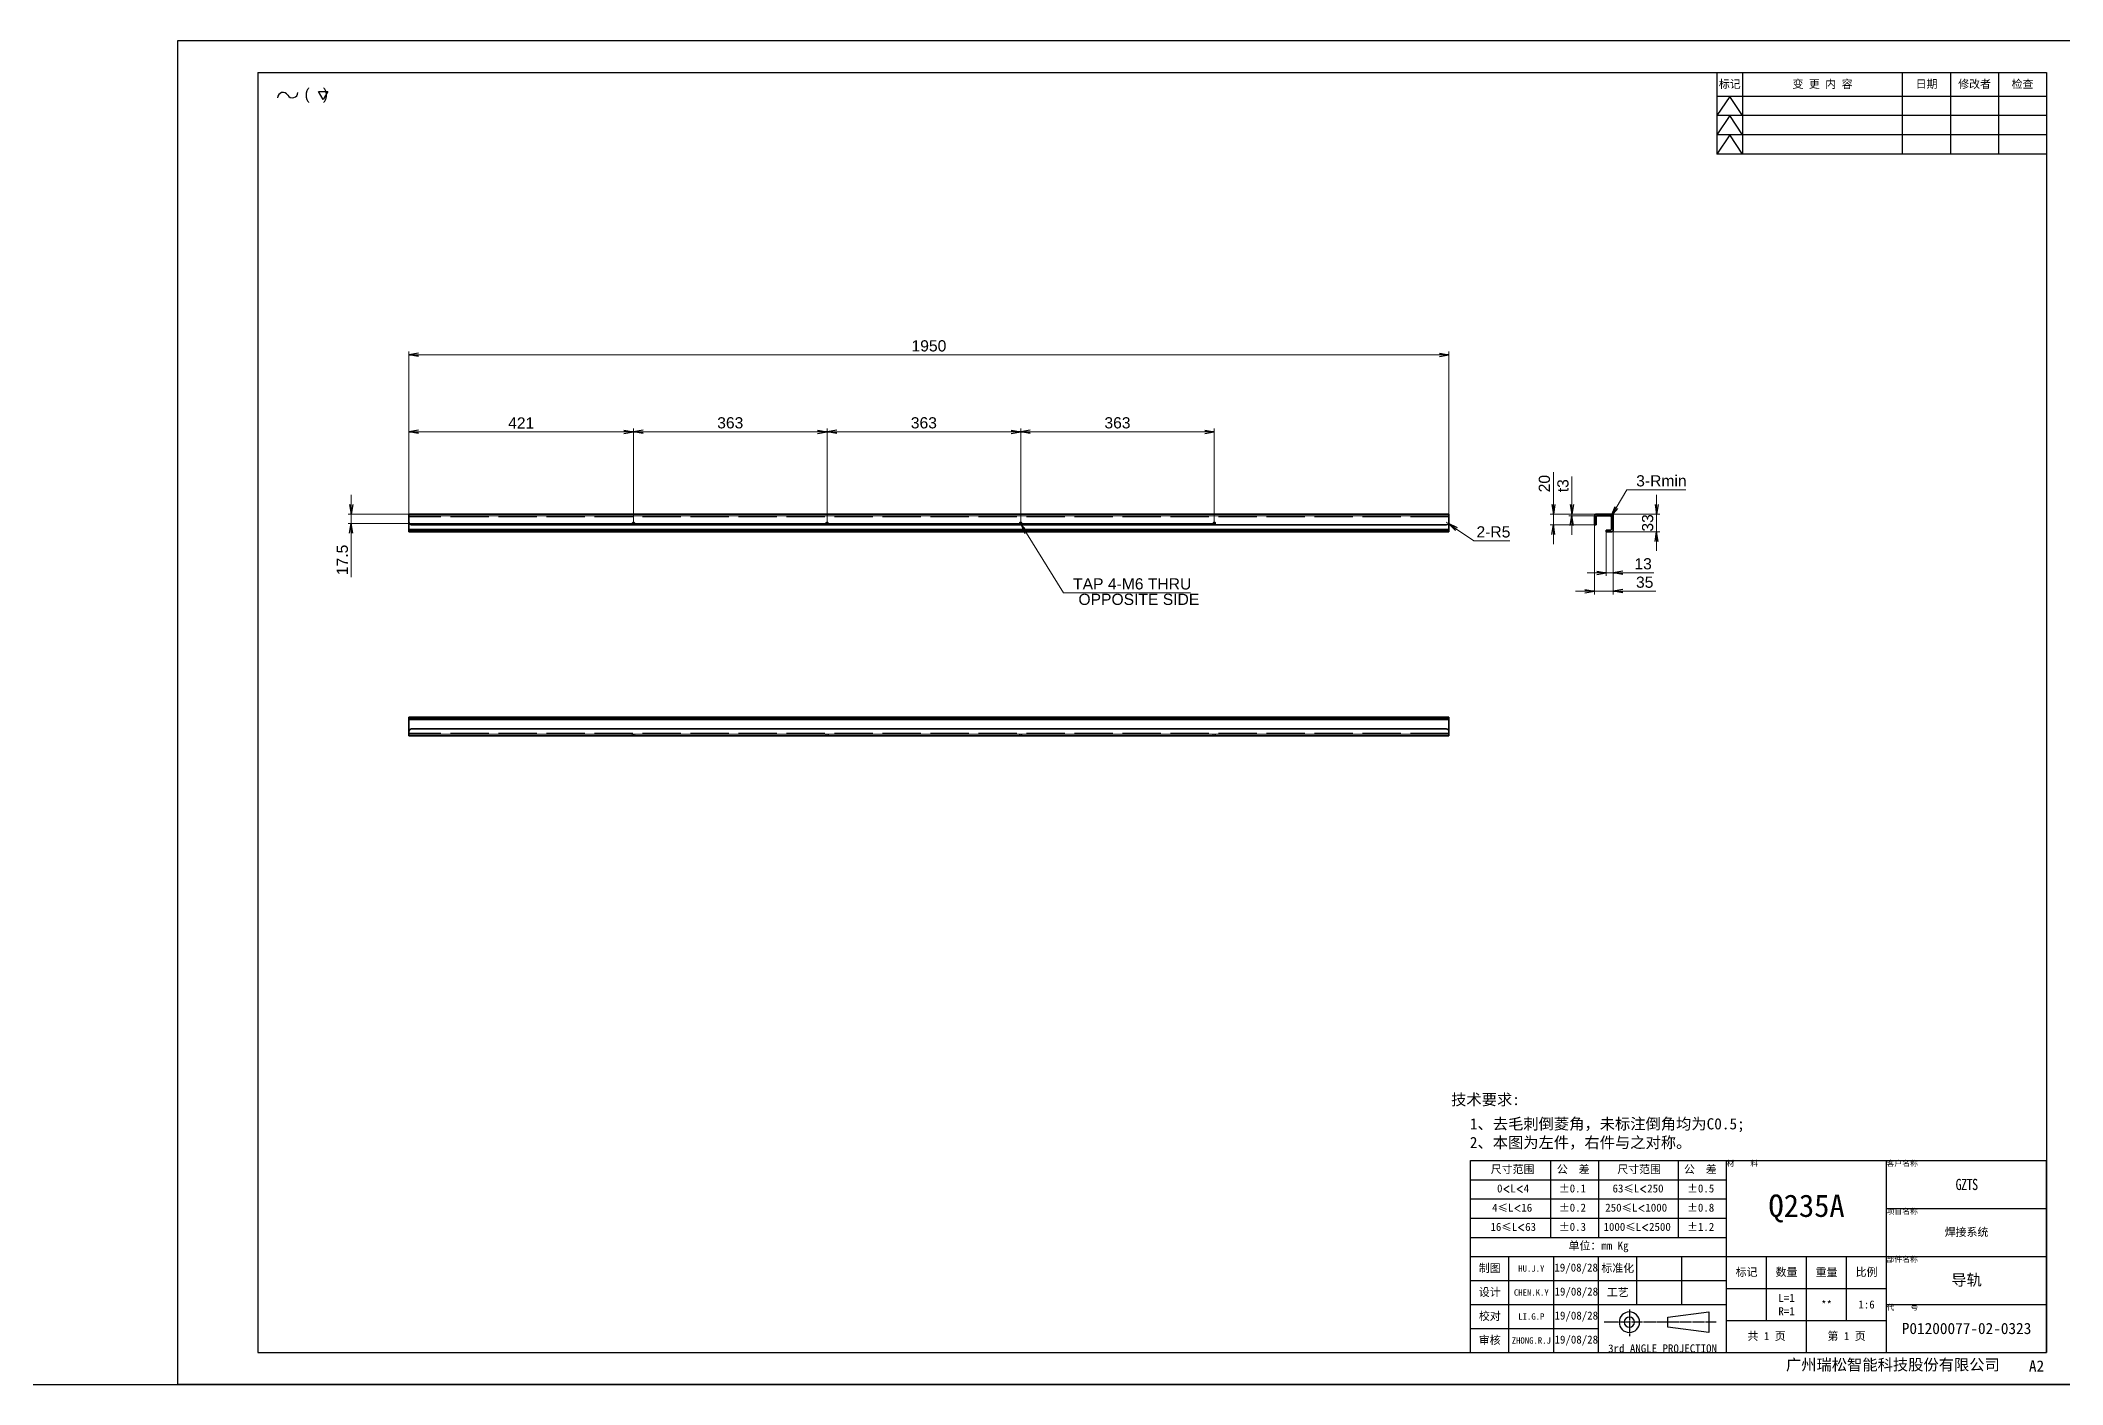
# Model space of a CAD drawing. Header units: millimetres. Extents: x -1727 to 307751, y -105919 to 6637.
# Drawn here: x 27008 to 30799, y 2062 to 4582 of the extents above; entities that cross this region are included whole.
import ezdxf

# ---------------------------------------------------------------- set-up
doc = ezdxf.new("R2010")
doc.units = ezdxf.units.MM
for name, pattern in [('CENTER-HOKUTO', [23, 20, -1, 1, -1]), ('DASHDOT', [18.5, 12, -3, 0.5, -3]), ('DASHED', [15, 12, -3]), ('HIDDEN-HOKUTO', [3.8, 2.5, -1.3])]:
    doc.linetypes.add(name, pattern=pattern)
doc.layers.add('A3', color=7, linetype='Continuous', plot=False)
for name, color, linetype in [('AM_7', 2, 'CENTER-HOKUTO'), ('AM_HID', 1, 'HIDDEN-HOKUTO'), ('AM_VIS', 7, 'Continuous'), ('TITLE_FRAME', 7, 'Continuous'), ('WORD_DIM', 253, 'Continuous')]:
    doc.layers.add(name, color=color, linetype=linetype)
doc.layers.add('SOLID LINE', color=7, linetype='Continuous', lineweight=30)
doc.styles.get("Standard").update_dxf_attribs({"font": 'arial.ttf'})
doc.dimstyles.new('STANDARD1-6', dxfattribs={"dimscale": 6, "dimtxt": 3.5, "dimasz": 3, "dimexe": 1, "dimexo": 0, "dimgap": 1, "dimtad": 3, "dimdsep": 46, "dimtxsty": 'Standard', "dimblk1": 'OPEN', "dimblk2": 'OPEN', "dimsah": 1, "dimcen": 0, "dimclrd": 256, "dimclre": 256, "dimclrt": 3, "dimazin": 2, "dimtfac": 1, "dimtmove": 0, "dimatfit": 3, "dimldrblk": 'OPEN', "dimfxl": 0, "dimtolj": 1, "dimlwd": 13, "dimlwe": 13, "dimarcsym": 0})
doc.dimstyles.new('STANDARD1-6$3', dxfattribs={"dimscale": 6, "dimtxt": 3.5, "dimasz": 3, "dimexe": 1, "dimexo": 0, "dimgap": 1, "dimtad": 3, "dimtih": 1, "dimtoh": 1, "dimdsep": 46, "dimtxsty": 'Standard', "dimblk1": 'OPEN', "dimblk2": 'OPEN', "dimsah": 1, "dimcen": 0, "dimclrd": 256, "dimclre": 256, "dimclrt": 3, "dimazin": 2, "dimtfac": 1, "dimtmove": 0, "dimatfit": 3, "dimldrblk": 'OPEN', "dimfxl": 0, "dimtolj": 1, "dimlwd": 13, "dimlwe": 13, "dimarcsym": 0})
doc.dimstyles.new('STANDARD1-6$4', dxfattribs={"dimscale": 6, "dimtxt": 3.5, "dimasz": 3, "dimexe": 1, "dimexo": 0, "dimgap": 1, "dimtad": 3, "dimtoh": 1, "dimdsep": 46, "dimtxsty": 'Standard', "dimblk1": 'OPEN', "dimblk2": 'OPEN', "dimsah": 1, "dimcen": 0, "dimclrd": 256, "dimclre": 256, "dimclrt": 3, "dimazin": 2, "dimtfac": 1, "dimtmove": 0, "dimatfit": 3, "dimldrblk": 'OPEN', "dimfxl": 0, "dimtolj": 1, "dimlwd": 13, "dimlwe": 13, "dimarcsym": 0})

# ---------------------------------------------------------------- blocks, each defined once
blk = doc.blocks.new('shiage0')
at = {"layer": 'WORD_DIM', "color": 3, "linetype": 'Continuous'}
for centre, start, end in [((1.69, 0), 30, 180), ((4.61, 1.69), 210, 0)]:
    blk.add_arc(centre, 1.69, start, end, dxfattribs=at)
blk = doc.blocks.new('12')
at = {"layer": 'TITLE_FRAME', "color": 3, "linetype": 'Continuous'}
blk.add_lwpolyline([(20.46, 3.03), (19.01, 5.53), (21.9, 5.53)], close=True, dxfattribs=at)
blk.add_blockref('shiage0', (6.23, 3.56), dxfattribs=at)
blk.add_text('(   )', height=3.5, dxfattribs=at).set_placement((14.64, 3.08))
blk = doc.blocks.new('_OPEN')
at = {"color": 0}
for p, q in [((-1, 0.17), (0, 0)), ((-1, -0.17), (0, 0)), ((0, 0), (-1, 0))]:
    blk.add_line(p, q, dxfattribs=at)
blk = doc.blocks.new('*D196')
at = {"layer": 'DEFPOINTS', "color": 0, "linetype": 'Continuous', "ltscale": 5, "transparency": 16777216}
for p in [(29648.4, 3992.3), (27698.4, 3693.6), (29648.4, 3693.6)]:
    blk.add_point(p, dxfattribs=at)
at = {"layer": 'WORD_DIM', "linetype": 'ByBlock', "lineweight": 13, "ltscale": 5, "transparency": 16777216}
for p, q in [((27698.4, 3693.6), (27698.4, 3998.3)), ((27716.4, 3992.3), (29630.4, 3992.3)), ((29648.4, 3693.6), (29648.4, 3998.3))]:
    blk.add_line(p, q, dxfattribs=at)
at = {"layer": 'WORD_DIM', "linetype": 'Continuous', "lineweight": 13, "ltscale": 5, "transparency": 16777216, "xscale": 18, "yscale": 18, "zscale": 18, "rotation": 180}
blk.add_blockref('_OPEN', (27698.4, 3992.3), dxfattribs=at)
at = {"layer": 'WORD_DIM', "linetype": 'Continuous', "lineweight": 13, "ltscale": 5, "transparency": 16777216, "xscale": 18, "yscale": 18, "zscale": 18}
blk.add_blockref('_OPEN', (29648.4, 3992.3), dxfattribs=at)
at = {"layer": 'WORD_DIM', "color": 3, "linetype": 'Continuous', "ltscale": 5, "transparency": 16777216, "insert": (28673.4, 4009), "char_height": 21, "attachment_point": 5}
blk.add_mtext('\\A1;1950', dxfattribs=at)
blk = doc.blocks.new('*D197')
at = {"layer": 'DEFPOINTS', "color": 0, "linetype": 'Continuous', "ltscale": 5, "transparency": 16777216}
for p in [(28119.4, 3848), (27698.4, 3693.6), (28119.4, 3679.3)]:
    blk.add_point(p, dxfattribs=at)
at = {"layer": 'WORD_DIM', "linetype": 'ByBlock', "lineweight": 13, "ltscale": 5, "transparency": 16777216}
for p, q in [((27698.4, 3693.6), (27698.4, 3854)), ((27716.4, 3848), (28101.4, 3848)), ((28119.4, 3679.3), (28119.4, 3854))]:
    blk.add_line(p, q, dxfattribs=at)
at = {"layer": 'WORD_DIM', "linetype": 'Continuous', "lineweight": 13, "ltscale": 5, "transparency": 16777216, "xscale": 18, "yscale": 18, "zscale": 18, "rotation": 180}
blk.add_blockref('_OPEN', (27698.4, 3848), dxfattribs=at)
at = {"layer": 'WORD_DIM', "linetype": 'Continuous', "lineweight": 13, "ltscale": 5, "transparency": 16777216, "xscale": 18, "yscale": 18, "zscale": 18}
blk.add_blockref('_OPEN', (28119.4, 3848), dxfattribs=at)
at = {"layer": 'WORD_DIM', "color": 3, "linetype": 'Continuous', "ltscale": 5, "transparency": 16777216, "insert": (27908.9, 3864.5), "char_height": 21, "attachment_point": 5}
blk.add_mtext('\\A1;421', dxfattribs=at)
blk = doc.blocks.new('*D198')
at = {"layer": 'DEFPOINTS', "color": 0, "linetype": 'Continuous', "ltscale": 5, "transparency": 16777216}
for p in [(28482.4, 3848), (28119.4, 3679.3), (28482.4, 3679.3)]:
    blk.add_point(p, dxfattribs=at)
at = {"layer": 'WORD_DIM', "linetype": 'ByBlock', "lineweight": 13, "ltscale": 5, "transparency": 16777216}
for p, q in [((28119.4, 3679.3), (28119.4, 3854)), ((28137.4, 3848), (28464.4, 3848)), ((28482.4, 3679.3), (28482.4, 3854))]:
    blk.add_line(p, q, dxfattribs=at)
at = {"layer": 'WORD_DIM', "linetype": 'Continuous', "lineweight": 13, "ltscale": 5, "transparency": 16777216, "xscale": 18, "yscale": 18, "zscale": 18, "rotation": 180}
blk.add_blockref('_OPEN', (28119.4, 3848), dxfattribs=at)
at = {"layer": 'WORD_DIM', "linetype": 'Continuous', "lineweight": 13, "ltscale": 5, "transparency": 16777216, "xscale": 18, "yscale": 18, "zscale": 18}
blk.add_blockref('_OPEN', (28482.4, 3848), dxfattribs=at)
at = {"layer": 'WORD_DIM', "color": 3, "linetype": 'Continuous', "ltscale": 5, "transparency": 16777216, "insert": (28300.9, 3864.7), "char_height": 21, "attachment_point": 5}
blk.add_mtext('\\A1;363', dxfattribs=at)
blk = doc.blocks.new('*D199')
at = {"layer": 'DEFPOINTS', "color": 0, "linetype": 'Continuous', "ltscale": 5, "transparency": 16777216}
for p in [(28845.4, 3848), (28482.4, 3679.3), (28845.4, 3679.3)]:
    blk.add_point(p, dxfattribs=at)
at = {"layer": 'WORD_DIM', "linetype": 'ByBlock', "lineweight": 13, "ltscale": 5, "transparency": 16777216}
for p, q in [((28482.4, 3679.3), (28482.4, 3854)), ((28500.4, 3848), (28827.4, 3848)), ((28845.4, 3679.3), (28845.4, 3854))]:
    blk.add_line(p, q, dxfattribs=at)
at = {"layer": 'WORD_DIM', "linetype": 'Continuous', "lineweight": 13, "ltscale": 5, "transparency": 16777216, "xscale": 18, "yscale": 18, "zscale": 18, "rotation": 180}
blk.add_blockref('_OPEN', (28482.4, 3848), dxfattribs=at)
at = {"layer": 'WORD_DIM', "linetype": 'Continuous', "lineweight": 13, "ltscale": 5, "transparency": 16777216, "xscale": 18, "yscale": 18, "zscale": 18}
blk.add_blockref('_OPEN', (28845.4, 3848), dxfattribs=at)
at = {"layer": 'WORD_DIM', "color": 3, "linetype": 'Continuous', "ltscale": 5, "transparency": 16777216, "insert": (28663.9, 3864.7), "char_height": 21, "attachment_point": 5}
blk.add_mtext('\\A1;363', dxfattribs=at)
blk = doc.blocks.new('*D200')
at = {"layer": 'DEFPOINTS', "color": 0, "linetype": 'Continuous', "ltscale": 5, "transparency": 16777216}
for p in [(29208.4, 3848), (28845.4, 3679.3), (29208.4, 3679.3)]:
    blk.add_point(p, dxfattribs=at)
at = {"layer": 'WORD_DIM', "linetype": 'ByBlock', "lineweight": 13, "ltscale": 5, "transparency": 16777216}
for p, q in [((28845.4, 3679.3), (28845.4, 3854)), ((28863.4, 3848), (29190.4, 3848)), ((29208.4, 3679.3), (29208.4, 3854))]:
    blk.add_line(p, q, dxfattribs=at)
at = {"layer": 'WORD_DIM', "linetype": 'Continuous', "lineweight": 13, "ltscale": 5, "transparency": 16777216, "xscale": 18, "yscale": 18, "zscale": 18, "rotation": 180}
blk.add_blockref('_OPEN', (28845.4, 3848), dxfattribs=at)
at = {"layer": 'WORD_DIM', "linetype": 'Continuous', "lineweight": 13, "ltscale": 5, "transparency": 16777216, "xscale": 18, "yscale": 18, "zscale": 18}
blk.add_blockref('_OPEN', (29208.4, 3848), dxfattribs=at)
at = {"layer": 'WORD_DIM', "color": 3, "linetype": 'Continuous', "ltscale": 5, "transparency": 16777216, "insert": (29026.9, 3864.7), "char_height": 21, "attachment_point": 5}
blk.add_mtext('\\A1;363', dxfattribs=at)
blk = doc.blocks.new('*D201')
at = {"layer": 'DEFPOINTS', "color": 0, "linetype": 'Continuous', "ltscale": 5, "transparency": 16777216}
for p in [(27698.4, 3693.6), (27590.3, 3676.1), (29205.2, 3676.1)]:
    blk.add_point(p, dxfattribs=at)
at = {"layer": 'WORD_DIM', "linetype": 'ByBlock', "lineweight": 13, "ltscale": 5, "transparency": 16777216}
for p, q in [((27590.3, 3711.6), (27590.3, 3729.6)), ((27698.4, 3693.6), (27584.3, 3693.6)), ((27590.3, 3693.6), (27590.3, 3676.1)), ((29205.2, 3676.1), (27584.3, 3676.1)), ((27590.3, 3658.1), (27590.3, 3575.4))]:
    blk.add_line(p, q, dxfattribs=at)
at = {"layer": 'WORD_DIM', "linetype": 'Continuous', "lineweight": 13, "ltscale": 5, "transparency": 16777216, "xscale": 18, "yscale": 18, "zscale": 18}
for p, rotation in [((27590.3, 3693.6), 270), ((27590.3, 3676.1), 90)]:
    blk.add_blockref('_OPEN', p, dxfattribs=dict(at, rotation=rotation))
at = {"layer": 'WORD_DIM', "color": 3, "linetype": 'Continuous', "ltscale": 5, "transparency": 16777216, "insert": (27573.6, 3607.8), "char_height": 21, "attachment_point": 5, "rotation": 90}
blk.add_mtext('\\A1;17.5', dxfattribs=at)
blk = doc.blocks.new('*D202')
at = {"layer": 'DEFPOINTS', "color": 0, "linetype": 'Continuous', "ltscale": 5, "transparency": 16777216}
for p in [(29643.4, 3678.6), (29647.5, 3675.8)]:
    blk.add_point(p, dxfattribs=at)
at = {"layer": 'WORD_DIM', "linetype": 'ByBlock', "lineweight": 13, "ltscale": 5, "transparency": 16777216}
for p, q in [((29643.4, 3678.6), (29647.5, 3675.8)), ((29695, 3643.5), (29662.4, 3665.7)), ((29762.6, 3643.5), (29695, 3643.5))]:
    blk.add_line(p, q, dxfattribs=at)
at = {"layer": 'WORD_DIM', "linetype": 'Continuous', "lineweight": 13, "ltscale": 5, "transparency": 16777216, "xscale": 18, "yscale": 18, "zscale": 18, "rotation": 145.7462627412137}
blk.add_blockref('_OPEN', (29647.5, 3675.8), dxfattribs=at)
at = {"layer": 'WORD_DIM', "color": 3, "linetype": 'Continuous', "ltscale": 5, "transparency": 16777216, "insert": (29731.8, 3660.2), "char_height": 21, "attachment_point": 5}
blk.add_mtext('\\A1;2-R5', dxfattribs=at)
blk = doc.blocks.new('*D203')
at = {"layer": 'DEFPOINTS', "color": 0, "linetype": 'Continuous', "ltscale": 5, "transparency": 16777216}
for p in [(29844.1, 3693.6), (29926.2, 3693.6), (29922.9, 3673.6)]:
    blk.add_point(p, dxfattribs=at)
at = {"layer": 'WORD_DIM', "linetype": 'ByBlock', "lineweight": 13, "ltscale": 5, "transparency": 16777216}
for p, q in [((29844.1, 3711.6), (29844.1, 3772)), ((29926.2, 3693.6), (29838.1, 3693.6)), ((29844.1, 3673.6), (29844.1, 3693.6)), ((29922.9, 3673.6), (29838.1, 3673.6)), ((29844.1, 3655.6), (29844.1, 3637.6))]:
    blk.add_line(p, q, dxfattribs=at)
at = {"layer": 'WORD_DIM', "linetype": 'Continuous', "lineweight": 13, "ltscale": 5, "transparency": 16777216, "xscale": 18, "yscale": 18, "zscale": 18}
for p, rotation in [((29844.1, 3693.6), 270), ((29844.1, 3673.6), 90)]:
    blk.add_blockref('_OPEN', p, dxfattribs=dict(at, rotation=rotation))
at = {"layer": 'WORD_DIM', "color": 3, "linetype": 'Continuous', "ltscale": 5, "transparency": 16777216, "insert": (29827.4, 3750.8), "char_height": 21, "attachment_point": 5, "rotation": 90}
blk.add_mtext('\\A1;20', dxfattribs=at)
blk = doc.blocks.new('*D204')
at = {"layer": 'DEFPOINTS', "color": 0, "linetype": 'Continuous', "ltscale": 5, "transparency": 16777216}
for p in [(29947.6, 3693.6), (30037.8, 3693.6), (29950.9, 3660.6)]:
    blk.add_point(p, dxfattribs=at)
at = {"layer": 'WORD_DIM', "linetype": 'ByBlock', "lineweight": 13, "ltscale": 5, "transparency": 16777216}
for p, q in [((30037.8, 3711.6), (30037.8, 3729.6)), ((29947.6, 3693.6), (30043.8, 3693.6)), ((30037.8, 3660.6), (30037.8, 3693.6)), ((29950.9, 3660.6), (30043.8, 3660.6)), ((30037.8, 3642.6), (30037.8, 3624.6))]:
    blk.add_line(p, q, dxfattribs=at)
at = {"layer": 'WORD_DIM', "linetype": 'Continuous', "lineweight": 13, "ltscale": 5, "transparency": 16777216, "xscale": 18, "yscale": 18, "zscale": 18}
for p, rotation in [((30037.8, 3693.6), 270), ((30037.8, 3660.6), 90)]:
    blk.add_blockref('_OPEN', p, dxfattribs=dict(at, rotation=rotation))
at = {"layer": 'WORD_DIM', "color": 3, "linetype": 'Continuous', "ltscale": 5, "transparency": 16777216, "insert": (30021, 3677.1), "char_height": 21, "attachment_point": 5, "rotation": 90}
blk.add_mtext('\\A1;33', dxfattribs=at)
blk = doc.blocks.new('*D205')
at = {"layer": 'DEFPOINTS', "color": 0, "linetype": 'Continuous', "ltscale": 5, "transparency": 16777216}
for p in [(29921.4, 3677), (29956.4, 3672.6), (29921.4, 3549.2)]:
    blk.add_point(p, dxfattribs=at)
at = {"layer": 'WORD_DIM', "linetype": 'ByBlock', "lineweight": 13, "ltscale": 5, "transparency": 16777216}
for p, q in [((29921.4, 3677), (29921.4, 3543.2)), ((29956.4, 3672.6), (29956.4, 3543.2)), ((29903.4, 3549.2), (29885.4, 3549.2)), ((29921.4, 3549.2), (29956.4, 3549.2)), ((29974.4, 3549.2), (30036.5, 3549.2))]:
    blk.add_line(p, q, dxfattribs=at)
at = {"layer": 'WORD_DIM', "linetype": 'Continuous', "lineweight": 13, "ltscale": 5, "transparency": 16777216, "xscale": 18, "yscale": 18, "zscale": 18}
blk.add_blockref('_OPEN', (29921.4, 3549.2), dxfattribs=at)
at = {"layer": 'WORD_DIM', "linetype": 'Continuous', "lineweight": 13, "ltscale": 5, "transparency": 16777216, "xscale": 18, "yscale": 18, "zscale": 18, "rotation": 180}
blk.add_blockref('_OPEN', (29956.4, 3549.2), dxfattribs=at)
at = {"layer": 'WORD_DIM', "color": 3, "linetype": 'Continuous', "ltscale": 5, "transparency": 16777216, "insert": (30015.4, 3565.9), "char_height": 21, "attachment_point": 5}
blk.add_mtext('\\A1;35', dxfattribs=at)
blk = doc.blocks.new('*D206')
at = {"layer": 'DEFPOINTS', "color": 0, "linetype": 'Continuous', "ltscale": 5, "transparency": 16777216}
for p in [(29943.4, 3661.4), (29956.4, 3668), (29956.4, 3583.7)]:
    blk.add_point(p, dxfattribs=at)
at = {"layer": 'WORD_DIM', "linetype": 'ByBlock', "lineweight": 13, "ltscale": 5, "transparency": 16777216}
for p, q in [((29943.4, 3661.4), (29943.4, 3577.7)), ((29956.4, 3668), (29956.4, 3577.7)), ((29925.4, 3583.7), (29907.4, 3583.7)), ((29943.4, 3583.7), (29956.4, 3583.7)), ((29974.4, 3583.7), (30032.5, 3583.7))]:
    blk.add_line(p, q, dxfattribs=at)
at = {"layer": 'WORD_DIM', "linetype": 'Continuous', "lineweight": 13, "ltscale": 5, "transparency": 16777216, "xscale": 18, "yscale": 18, "zscale": 18}
blk.add_blockref('_OPEN', (29943.4, 3583.7), dxfattribs=at)
at = {"layer": 'WORD_DIM', "linetype": 'Continuous', "lineweight": 13, "ltscale": 5, "transparency": 16777216, "xscale": 18, "yscale": 18, "zscale": 18, "rotation": 180}
blk.add_blockref('_OPEN', (29956.4, 3583.7), dxfattribs=at)
at = {"layer": 'WORD_DIM', "color": 3, "linetype": 'Continuous', "ltscale": 5, "transparency": 16777216, "insert": (30012.5, 3600.4), "char_height": 21, "attachment_point": 5}
blk.add_mtext('\\A1;13', dxfattribs=at)
blk = doc.blocks.new('*D207')
at = {"layer": 'DEFPOINTS', "color": 0, "linetype": 'Continuous', "ltscale": 5, "transparency": 16777216}
for p in [(29951.4, 3688.6), (29952.4, 3690.3)]:
    blk.add_point(p, dxfattribs=at)
at = {"layer": 'WORD_DIM', "linetype": 'ByBlock', "lineweight": 13, "ltscale": 5, "transparency": 16777216}
for p, q in [((29982.2, 3739.1), (29961.8, 3705.7)), ((30092.3, 3739.1), (29982.2, 3739.1)), ((29951.4, 3688.6), (29952.4, 3690.3))]:
    blk.add_line(p, q, dxfattribs=at)
at = {"layer": 'WORD_DIM', "linetype": 'Continuous', "lineweight": 13, "ltscale": 5, "transparency": 16777216, "xscale": 18, "yscale": 18, "zscale": 18, "rotation": 238.6363842230711}
blk.add_blockref('_OPEN', (29952.4, 3690.3), dxfattribs=at)
at = {"layer": 'WORD_DIM', "color": 3, "linetype": 'Continuous', "ltscale": 5, "transparency": 16777216, "insert": (30046.7, 3755.9), "char_height": 21, "attachment_point": 5}
blk.add_mtext('\\A1;3-Rmin', dxfattribs=at)
blk = doc.blocks.new('*D208')
at = {"layer": 'DEFPOINTS', "color": 0, "linetype": 'Continuous', "ltscale": 5, "transparency": 16777216}
for p in [(29879, 3693.6), (29932.9, 3693.6), (29932.9, 3690.6)]:
    blk.add_point(p, dxfattribs=at)
at = {"layer": 'WORD_DIM', "linetype": 'ByBlock', "lineweight": 13, "ltscale": 5, "transparency": 16777216}
for p, q in [((29879, 3711.6), (29879, 3764.2)), ((29932.9, 3693.6), (29873, 3693.6)), ((29932.9, 3690.6), (29873, 3690.6)), ((29879, 3690.6), (29879, 3693.6)), ((29879, 3672.6), (29879, 3654.6))]:
    blk.add_line(p, q, dxfattribs=at)
at = {"layer": 'WORD_DIM', "linetype": 'Continuous', "lineweight": 13, "ltscale": 5, "transparency": 16777216, "xscale": 18, "yscale": 18, "zscale": 18}
for p, rotation in [((29879, 3693.6), 270), ((29879, 3690.6), 90)]:
    blk.add_blockref('_OPEN', p, dxfattribs=dict(at, rotation=rotation))
at = {"layer": 'WORD_DIM', "color": 3, "linetype": 'Continuous', "ltscale": 5, "transparency": 16777216, "insert": (29862.2, 3746.9), "char_height": 21, "attachment_point": 5, "rotation": 90}
blk.add_mtext('\\A1;t3', dxfattribs=at)
blk = doc.blocks.new('*D221')
at = {"layer": 'DEFPOINTS', "color": 0, "linetype": 'Continuous', "ltscale": 5, "transparency": 16777216}
for p in [(28843.8, 3678.7), (28847, 3673.6)]:
    blk.add_point(p, dxfattribs=at)
at = {"layer": 'WORD_DIM', "lineweight": 13, "ltscale": 5, "transparency": 16777216}
for p, q in [((28925.4, 3546), (28856.4, 3658.2)), ((29163.8, 3546), (28925.4, 3546))]:
    blk.add_line(p, q, dxfattribs=at)
at = {"layer": 'WORD_DIM', "linetype": 'Continuous', "lineweight": 13, "ltscale": 5, "transparency": 16777216, "xscale": 18, "yscale": 18, "zscale": 18, "rotation": 121.5730656321996}
blk.add_blockref('_OPEN', (28847, 3673.6), dxfattribs=at)
at = {"layer": 'WORD_DIM', "color": 3, "linetype": 'Continuous', "ltscale": 5, "transparency": 16777216, "insert": (29054.5, 3562.7), "char_height": 21, "attachment_point": 5}
blk.add_mtext('\\A1;TAP 4-M6 THRU', dxfattribs=at)

msp = doc.modelspace()

# ---------------------------------------------------------------- linework, layer by layer
msp.add_line((948.78877, 2061.71112), (37575.47155, 2061.71112))
at = {"layer": 'A3', "linetype": 'Continuous'}
msp.add_lwpolyline([(27264.85193, 4581.71089), (30828.85193, 4581.71089), (30828.85193, 2061.71089), (27264.85193, 2061.71089)], close=True, dxfattribs=at)
at = {"layer": 'AM_7', "linetype": 'DASHDOT', "lineweight": 13, "ltscale": 6}
for p, q in [((28119.41457, 3679.31785), (28119.41457, 3672.92576)), ((28482.41457, 3679.31785), (28482.41457, 3672.92576)), ((28845.41457, 3679.31785), (28845.41457, 3672.92576)), ((29208.41457, 3679.31785), (29208.41457, 3672.92576)), ((29921.10304, 3678.6218), (29924.70314, 3678.6218)), ((27703.41457, 3663.92185), (27703.41457, 3660.32127)), ((28122.61062, 3676.1218), (28116.21853, 3676.1218)), ((28485.61062, 3676.1218), (28479.21853, 3676.1218)), ((28848.61062, 3676.1218), (28842.21853, 3676.1218)), ((29211.61062, 3676.1218), (29205.21853, 3676.1218)), ((29643.41457, 3663.92185), (29643.41457, 3660.32127)), ((29948.40309, 3663.92185), (29948.40309, 3660.32127)), ((29956.70314, 3676.1218), (29953.10255, 3676.1218)), ((27703.41457, 3313.33527), (27703.41457, 3309.73468)), ((29643.41457, 3313.33527), (29643.41457, 3309.73468)), ((28119.41457, 3277.73523), (28119.41457, 3281.33521)), ((28482.41457, 3277.73523), (28482.41457, 3281.33521)), ((28845.41457, 3277.73523), (28845.41457, 3281.33521)), ((29208.41457, 3277.73523), (29208.41457, 3281.33521))]:
    msp.add_line(p, q, dxfattribs=at)
at = {"layer": 'AM_7', "color": 2, "linetype": 'CENTER-HOKUTO'}
for p, q in [((29986.65884, 2202.2214), (29986.65884, 2152.6086)), ((30149.29244, 2178.6054), (29939.24444, 2178.6054))]:
    msp.add_line(p, q, dxfattribs=at)
at = {"layer": 'AM_HID', "linetype": 'DASHED', "lineweight": 13, "ltscale": 6}
for p, q in [((29648.41457, 3690.6218), (27698.41457, 3690.6218)), ((29648.41457, 3690.6218), (27698.41457, 3690.6218)), ((29648.41457, 3688.6218), (27698.41457, 3688.6218)), ((29648.41457, 3688.6218), (27698.41457, 3688.6218)), ((29648.41457, 3678.62177), (29648.41457, 3678.60667)), ((29921.40309, 3678.6218), (29924.40309, 3678.6218)), ((29956.40309, 3678.5803), (29953.40309, 3678.5803)), ((29956.40309, 3678.5803), (29953.40309, 3678.5803)), ((29956.40309, 3678.5803), (29953.40309, 3678.5803)), ((29956.40309, 3678.5803), (29953.40309, 3678.5803)), ((29648.41457, 3663.6218), (27698.41457, 3663.6218)), ((29948.40309, 3663.6218), (29948.40309, 3660.6218)), ((29956.40309, 3673.66331), (29953.40309, 3673.66331)), ((29956.40309, 3673.66331), (29953.40309, 3673.66331)), ((29956.40309, 3673.66331), (29953.40309, 3673.66331)), ((29956.40309, 3673.66331), (29953.40309, 3673.66331)), ((29648.41457, 3310.03522), (27698.41457, 3310.03522)), ((29648.41457, 3283.03522), (27698.41457, 3283.03522)), ((29648.41457, 3283.03522), (27698.41457, 3283.03522)), ((29648.41457, 3281.03522), (27698.41457, 3281.03522)), ((29648.41457, 3281.03522), (27698.41457, 3281.03522)), ((28116.95608, 3278.03522), (28116.95608, 3281.03522)), ((28121.87307, 3278.03522), (28121.87307, 3281.03522)), ((28479.95608, 3278.03522), (28479.95608, 3281.03522)), ((28484.87307, 3278.03522), (28484.87307, 3281.03522)), ((28842.95608, 3278.03522), (28842.95608, 3281.03522)), ((28847.87307, 3278.03522), (28847.87307, 3281.03522)), ((29205.95608, 3278.03522), (29205.95608, 3281.03522)), ((29210.87307, 3278.03522), (29210.87307, 3281.03522)), ((29648.41457, 3286.04956), (29648.41457, 3286.03519))]:
    msp.add_line(p, q, dxfattribs=at)
for centre in [(28119.41457, 3676.1218), (28482.41457, 3676.1218), (28845.41457, 3676.1218), (29208.41457, 3676.1218)]:
    msp.add_circle(centre, 2.4585, dxfattribs=at)
at = {"layer": 'AM_VIS', "linetype": 'Continuous'}
for p, q in [((27414.85193, 4521.71089), (27414.85193, 2121.71089)), ((27414.85193, 4521.71089), (30768.85193, 4521.71089)), ((30768.85193, 4521.71089), (30768.85193, 2121.71089)), ((27414.85193, 2121.71089), (30768.85193, 2121.71089))]:
    msp.add_line(p, q, dxfattribs=at)
at = {"layer": 'AM_VIS', "color": 7, "lineweight": 35, "ltscale": 6}
for p, q in [((27698.41457, 3693.6218), (27698.41457, 3690.6218)), ((29648.41457, 3693.6218), (27698.41457, 3693.6218)), ((27698.41457, 3678.6218), (27698.41457, 3690.6218)), ((27698.41457, 3665.6218), (27698.41457, 3678.62177)), ((29648.41457, 3693.6218), (29648.41457, 3690.6218)), ((29648.41457, 3690.6218), (29648.41457, 3678.6218)), ((29648.41457, 3678.60667), (29648.41457, 3665.6218)), ((29921.40309, 3690.6218), (29921.40309, 3678.6218)), ((29921.40309, 3673.6218), (29921.40309, 3678.6218)), ((29924.40309, 3693.6218), (29953.40309, 3693.6218)), ((29924.40309, 3678.6218), (29924.40309, 3688.6218)), ((29924.40309, 3678.6218), (29924.40309, 3673.6218)), ((29926.40309, 3690.6218), (29951.40309, 3690.6218)), ((29953.40309, 3688.6218), (29953.40309, 3665.6218)), ((29956.40309, 3663.6218), (29956.40309, 3690.6218)), ((27698.41457, 3665.6218), (27698.41457, 3663.6218)), ((27698.41457, 3663.6218), (27698.41457, 3660.6218)), ((27698.41457, 3663.6218), (27703.41457, 3663.6218)), ((27698.41457, 3660.6218), (27703.41457, 3660.6218)), ((29643.41457, 3673.6218), (27703.41457, 3673.6218)), ((29643.41457, 3663.6218), (27703.41457, 3663.6218)), ((29643.41457, 3660.6218), (27703.41457, 3660.6218)), ((29643.41457, 3663.6218), (29648.41457, 3663.6218)), ((29648.41457, 3660.6218), (29643.41457, 3660.6218)), ((29648.41457, 3665.6218), (29648.41457, 3663.6218)), ((29648.41457, 3663.6218), (29648.41457, 3660.6218)), ((29921.40309, 3673.6218), (29924.40309, 3673.6218)), ((29943.40309, 3663.6218), (29948.40309, 3663.6218)), ((29943.40309, 3663.6218), (29943.40309, 3660.6218)), ((29948.40309, 3660.6218), (29943.40309, 3660.6218)), ((29951.40309, 3663.6218), (29948.40309, 3663.6218)), ((29948.40309, 3660.6218), (29953.40309, 3660.6218)), ((27698.41457, 3313.03522), (27698.41457, 3310.03522)), ((27698.41457, 3313.03522), (27703.41457, 3313.03522)), ((27698.41457, 3310.03522), (27698.41457, 3308.03522)), ((27698.41457, 3310.03522), (27703.41457, 3310.03522)), ((27698.41457, 3308.03522), (27698.41457, 3286.03519)), ((29643.41457, 3313.03522), (27703.41457, 3313.03522)), ((29643.41457, 3310.03522), (27703.41457, 3310.03522)), ((29643.41457, 3313.03522), (29648.41457, 3313.03522)), ((29648.41457, 3310.03522), (29643.41457, 3310.03522)), ((29648.41457, 3313.03522), (29648.41457, 3310.03522)), ((29648.41457, 3310.03522), (29648.41457, 3308.03522)), ((29648.41457, 3308.03522), (29648.41457, 3286.04956)), ((27698.41457, 3286.03522), (27698.41457, 3281.03522)), ((27698.41457, 3281.03522), (27698.41457, 3278.03522)), ((29648.41457, 3278.03522), (27698.41457, 3278.03522)), ((29643.41457, 3291.03522), (27703.41457, 3291.03522)), ((29648.41457, 3286.03522), (29648.41457, 3281.03522)), ((29648.41457, 3281.03522), (29648.41457, 3278.03522))]:
    msp.add_line(p, q, dxfattribs=at)
at = {"layer": 'AM_VIS', "color": 7, "lineweight": 13, "ltscale": 6}
for p, q in [((29648.41457, 3690.6218), (27698.41457, 3690.6218)), ((29921.40309, 3678.6218), (29924.40309, 3678.6218)), ((29648.41457, 3665.6218), (27698.41457, 3665.6218)), ((27703.41457, 3663.6218), (27703.41457, 3660.6218)), ((29643.41457, 3663.6218), (29643.41457, 3660.6218)), ((29948.40309, 3663.6218), (29948.40309, 3660.6218)), ((29648.41457, 3308.03522), (27698.41457, 3308.03522)), ((27703.41457, 3313.03522), (27703.41457, 3310.03522)), ((29643.41457, 3313.03522), (29643.41457, 3310.03522)), ((29648.41457, 3281.03522), (27698.41457, 3281.03522))]:
    msp.add_line(p, q, dxfattribs=at)
at = {"layer": 'AM_VIS', "color": 7, "lineweight": 35, "ltscale": 6}
for centre, radius, start, end in [((27703.41457, 3678.6218), 5, 179.99999499, 269.9999975), ((29643.41457, 3678.6218), 5, 269.9999975, 359.99999996), ((29924.40309, 3690.6218), 3, 90.0000025, 180.00000501), ((29926.40309, 3688.6218), 2, 90.0000025, 180.00000501), ((29951.40309, 3688.6218), 2, 0, 90.0000025), ((29953.40309, 3690.6218), 3, 0, 90.0000025), ((29951.40309, 3665.6218), 2, 269.9999975, 0), ((29953.40309, 3663.6218), 3, 269.9999975, 0), ((27703.41457, 3286.03522), 5, 90.0000025, 180.00000501), ((29643.41457, 3286.03522), 5, 360, 90.0000025)]:
    msp.add_arc(centre, radius, start, end, dxfattribs=at)
at = {"layer": 'TITLE_FRAME', "linetype": 'Continuous'}
for p, q in [((30150.85193, 4521.71089), (30150.85193, 4368.71089)), ((30198.85193, 4521.71089), (30198.85193, 4368.71089)), ((30498.85193, 4368.71089), (30498.85193, 4521.71089)), ((30588.85193, 4521.71089), (30588.85193, 4368.71089)), ((30678.85193, 4521.71089), (30678.85193, 4368.71089)), ((30768.85193, 4476.71089), (30150.85193, 4476.71089)), ((30174.85193, 4476.71089), (30150.85193, 4440.71089)), ((30198.85193, 4440.71089), (30174.85193, 4476.71089)), ((30768.85193, 4440.71089), (30150.85193, 4440.71089)), ((30174.85193, 4440.71089), (30150.85193, 4404.71089)), ((30198.85193, 4404.71089), (30174.85193, 4440.71089)), ((30768.85193, 4404.71089), (30150.85193, 4404.71089)), ((30174.85193, 4404.71089), (30150.85193, 4368.71089)), ((30198.85193, 4368.71089), (30174.85193, 4404.71089)), ((30768.85193, 4368.71089), (30150.85193, 4368.71089)), ((29688.85193, 2481.71089), (30768.85193, 2481.71089)), ((29688.85193, 2121.71089), (29688.85193, 2481.71089)), ((29838.85193, 2481.71089), (29838.85193, 2337.71089)), ((29928.85193, 2481.71089), (29928.85193, 2337.71089)), ((30078.85193, 2337.71089), (30078.85193, 2481.71089)), ((30168.85193, 2121.71089), (30168.85193, 2481.71089)), ((30468.85193, 2121.71089), (30468.85193, 2481.71089)), ((30768.85193, 2121.71089), (30768.85193, 2481.71089)), ((29688.85193, 2445.71089), (30168.85193, 2445.71089)), ((29688.85193, 2409.71089), (30168.85193, 2409.71089)), ((30468.85193, 2391.71089), (30768.85193, 2391.71089)), ((29688.85193, 2373.71089), (30168.85193, 2373.71089)), ((29688.85193, 2337.71089), (30168.85193, 2337.71089)), ((29688.85193, 2301.71089), (30768.85193, 2301.71089)), ((29760.85193, 2121.71089), (29760.85193, 2301.71089)), ((29844.85193, 2121.71089), (29844.85193, 2301.71089)), ((29928.85193, 2121.71089), (29928.85193, 2301.71089)), ((30000.85193, 2211.71089), (30000.85193, 2301.71089)), ((30084.85193, 2211.71089), (30084.85193, 2301.71089)), ((30243.85193, 2181.71089), (30243.85193, 2301.71089)), ((30318.85193, 2121.71089), (30318.85193, 2301.71089)), ((30393.85193, 2181.71089), (30393.85193, 2301.71089)), ((29688.85193, 2256.71089), (30168.85193, 2256.71089)), ((30168.85193, 2241.71089), (30468.85193, 2241.71089)), ((29688.85193, 2211.71089), (30168.85193, 2211.71089)), ((30468.85193, 2211.71089), (30768.85193, 2211.71089)), ((29688.85193, 2166.71089), (29928.85193, 2166.71089)), ((30168.85193, 2181.71089), (30468.85193, 2181.71089)), ((29688.85193, 2121.71089), (30768.85193, 2121.71089)), ((29688.85193, 2121.71089), (30768.85193, 2121.71089))]:
    msp.add_line(p, q, dxfattribs=at)
at = {"layer": 'TITLE_FRAME', "color": 3, "linetype": 'Continuous'}
for p, q in [((30058.65884, 2188.2054), (30135.45884, 2197.8054)), ((30058.65884, 2169.0054), (30058.65884, 2188.2054)), ((30135.45884, 2159.4054), (30058.65884, 2169.0054)), ((30135.45884, 2197.8054), (30135.45884, 2159.4054))]:
    msp.add_line(p, q, dxfattribs=at)
for radius in [19.2, 9.6]:
    msp.add_arc((29986.65884, 2178.6054), radius, 0, 359.98938268, dxfattribs=at)

# ---------------------------------------------------------------- block references
at = {"layer": 'WORD_DIM', "color": 4, "linetype": 'Continuous', "ltscale": 5, "xscale": 6, "yscale": 6, "zscale": 6}
msp.add_blockref('12', (27414.85193, 4452.73266), dxfattribs=at)

# ---------------------------------------------------------------- texts
at = {"layer": 'SOLID LINE', "ltscale": 0.5}
for s, insert, char_height, width, attachment_point in [('\\pt90;{\\fSimHei|b0|i0|c134|p2;\\C3;标记}', (30174.85193, 4499.21089), 15, 48, 5), ('\\pt90;{\\fSimHei|b0|i0|c134|p2;\\C3;变 更 内 容}', (30348.85193, 4499.21089), 15, 300, 5), ('\\pt90;{\\fSimHei|b0|i0|c134|p2;\\C3;日期}', (30543.85193, 4499.21089), 15, 90, 5), ('\\pt90;{\\fSimHei|b0|i0|c134|p2;\\C3;修改者}', (30633.85193, 4499.21089), 15, 90, 5), ('\\pt90;{\\fSimHei|b0|i0|c134|p2;\\C3;检查}', (30723.85193, 4499.21089), 15, 90, 5), ('\\pt126;{\\fSimHei|b0|i0|c134|p2;\\C3;技术要求:}', (29652.46848, 2606.54221), 21, 180.3631559, 1), ('\\pt126;{\\fSimHei|b0|i0|c134|p2;\\C3;\\P1、去毛刺倒菱角，未标注倒角均为C0.5;\\P2、本图为左件，右件与之对称。}', (29687.56442, 2596.09496), 21, 669.5456113, 1), ('\\pt90;{\\fSimHei|b0|i0|c134|p2;\\C3;尺寸范围}', (29726.77171, 2472.88451), 15, 271.809113, 1), ('\\pt90;{\\fSimHei|b0|i0|c134|p2;\\C3;公  差}', (29850.69415, 2472.88451), 15, 271.809113, 1), ('\\pt90;{\\fSimHei|b0|i0|c134|p2;\\C3;尺寸范围}', (29964.05642, 2472.88451), 15, 271.809113, 1), ('\\pt90;{\\fSimHei|b0|i0|c134|p2;\\C3;公  差}', (30089.0883, 2472.88451), 15, 271.809113, 1), ('{\\fSimHei|b0|i0|c134|p2;\\C3;材    料}', (30168.85193, 2481.71089), 10.5, 300, 1), ('\\pt63;{\\fSimHei|b0|i0|c134|p2;\\C3;客户名称}', (30468.85193, 2481.71089), 10.5, 300, 1), ('\\pt90;{\\fSimHei|b0|i0|c134|p2;\\C3;0\\Fromans,bigfont|c134;\\H0.9583x;<\\fSimHei|b0|i0|c134|p2;\\H1.044x;L\\Fromans,bigfont|c134;\\H0.9583x;<\\fSimHei|b0|i0|c134|p2;\\H1.044x;4}', (29738.53512, 2436.88451), 15, 271.809113, 1), ('\\pt90;{\\fSimHei|b0|i0|c134|p2;\\C3;%%P0.1}', (29854.34598, 2436.88451), 15, 271.809113, 1), ('\\pt90;{\\fSimHei|b0|i0|c134|p2;\\C3;63\\H0.9583x;≤\\H1.044x;L\\Fromans,bigfont|c134;\\H0.9579x;<\\fSimHei|b0|i0|c134|p2;\\H1.044x;250}', (29955.15402, 2436.88451), 15, 271.809113, 1), ('\\pt90;{\\fSimHei|b0|i0|c134|p2;\\C3;%%P0.5}', (30094.76793, 2436.88451), 15, 271.809113, 1), ('{\\fSimHei|b0|i0|c134|p2;\\W0.8;\\T0.9;\\C3;GZTS}', (30618.85193, 2436.71089), 21, 300, 5), ('\\pt90;{\\fSimHei|b0|i0|c134|p2;\\C3;4\\H0.9583x;≤\\H1.043x;L\\Fromans,bigfont|c134;\\H0.9588x;<\\fSimHei|b0|i0|c134|p2;\\H1.043x;16}', (29729.33102, 2400.88451), 15, 271.809113, 1), ('\\pt90;{\\fSimHei|b0|i0|c134|p2;\\C3;%%P0.2}', (29854.34598, 2400.88451), 15, 271.809113, 1), ('\\pt90;{\\fSimHei|b0|i0|c134|p2;\\C3;250\\H0.9583x;≤\\H1.044x;L\\Fromans,bigfont|c134;\\H0.9579x;<\\fSimHei|b0|i0|c134|p2;\\H1.044x;1000}', (29941.45818, 2400.88451), 15, 271.809113, 1), ('\\pt90;{\\fSimHei|b0|i0|c134|p2;\\C3;%%P0.8}', (30094.76793, 2400.88451), 15, 271.809113, 1), ('\\pt252;{\\fSimHei|b0|i0|c134|p2;\\C3;Q235A}', (30318.85193, 2391.71089), 42, 300, 5), ('\\pt63;{\\fSimHei|b0|i0|c134|p2;\\C3;项目名称}', (30468.85193, 2391.71089), 10.5, 300, 1), ('\\pt90;{\\fSimHei|b0|i0|c134|p2;\\C3;16\\H0.9583x;≤\\H1.044x;L\\Fromans,bigfont|c134;\\H0.9579x;<\\fSimHei|b0|i0|c134|p2;\\H1.044x;63}', (29726.24073, 2364.88451), 15, 271.809113, 1), ('\\pt90;{\\fSimHei|b0|i0|c134|p2;\\C3;%%P0.3}', (29854.34598, 2364.88451), 15, 271.809113, 1), ('\\pt90;{\\fSimHei|b0|i0|c134|p2;\\C3;%%P1.2}', (30094.76793, 2364.88451), 15, 271.809113, 1), ('{\\fSimHei|b0|i0|c134|p2;\\C3;焊接系统}', (30618.85193, 2346.71089), 15, 300, 5), ('\\pt90;{\\fSimHei|b0|i0|c134|p2;\\C3;单位：mm Kg}', (29928.85193, 2319.71089), 15, 480, 5), ('\\pt90;{\\fSimHei|b0|i0|c134|p2;\\C3;制图}', (29724.85193, 2279.21089), 15, 72, 5), ('\\pt432;{\\fSimHei|b0|i0|c134|p2;\\H0.8x;\\C3;HU.J.Y}', (29802.85193, 2279.21089), 15, 84, 5), ('\\pt90;{\\fSimHei|b0|i0|c134|p2;\\C3;19/08/28}', (29886.85193, 2279.21089), 15, 84, 5), ('\\pt90;{\\fSimHei|b0|i0|c134|p2;\\C3;标准化}', (29964.85193, 2279.21089), 15, 72, 5), ('\\pt90;{\\fSimHei|b0|i0|c134|p2;\\C3;标记}', (30206.35193, 2271.71089), 15, 75, 5), ('\\pt90;{\\fSimHei|b0|i0|c134|p2;\\C3;数量}', (30281.35193, 2271.71089), 15, 75, 5), ('\\pt90;{\\fSimHei|b0|i0|c134|p2;\\C3;重量}', (30356.35193, 2271.71089), 15, 75, 5), ('\\pt90;{\\fSimHei|b0|i0|c134|p2;\\C3;比例}', (30431.35193, 2271.71089), 15, 75, 5), ('\\pt63;{\\fSimHei|b0|i0|c134|p2;\\C3;部件名称}', (30468.85193, 2301.71089), 10.5, 300, 1), ('\\pt90;{\\fSimHei|b0|i0|c134|p2;\\C3;设计}', (29724.85193, 2234.21089), 15, 72, 5), ('\\pt576;{\\fSimHei|b0|i0|c134|p2;\\H0.8x;\\C3;CHEN.K.Y}', (29802.85193, 2234.21089), 15, 84, 5), ('\\pt90;{\\fSimHei|b0|i0|c134|p2;\\C3;19/08/28}', (29887.15575, 2234.21089), 15, 83.3923715, 5), ('\\pt90;{\\fSimHei|b0|i0|c134|p2;\\C3;工艺}', (29964.85193, 2234.21089), 15, 72, 5), ('{\\fSimHei|b0|i0|c134|p2;\\C3;导轨}', (30618.85193, 2256.71089), 21, 300, 5), ('\\pt90;{\\fSimHei|b0|i0|c134|p2;\\C3;校对}', (29724.85193, 2189.21089), 15, 72, 5), ('\\pt90;{\\fSimHei|b0|i0|c134|p2;\\C3;19/08/28}', (29887.15575, 2189.21089), 15, 83.3923715, 5), ('\\pt15;{\\fSimHei|b0|i0|c134|p2;\\C3;L=1\\PR=1}', (30281.35193, 2211.71089), 15, 75, 5), ('\\pt90;{\\fSimHei|b0|i0|c134|p2;\\C3;**}', (30356.35193, 2211.71089), 15, 75, 5), ('\\pt90;{\\fSimHei|b0|i0|c134|p2;\\C3;1:6}', (30431.35193, 2211.71089), 15, 75, 5), ('\\pt63;{\\fSimHei|b0|i0|c134|p2;\\C3;代    号}', (30468.85193, 2211.71089), 10.5, 300, 1), ('\\pt432;{\\fSimHei|b0|i0|c134|p2;\\H0.8x;\\C3;LI.G.P}', (29802.85193, 2189.21089), 15, 84, 5), ('\\pt90;{\\fSimHei|b0|i0|c134|p2;\\C3;共 1 页}', (30243.85193, 2151.71089), 15, 150, 5), ('\\pt90;{\\fSimHei|b0|i0|c134|p2;\\C3;第 1 页}', (30393.85193, 2151.71089), 15, 150, 5), ('{\\fSimHei|b0|i0|c134|p2;\\C3;P01200077-02-0323}', (30618.85193, 2166.71089), 21, 300, 5), ('\\pt90;{\\fSimHei|b0|i0|c134|p2;\\C3;审核}', (29724.85193, 2144.21089), 15, 72, 5), ('\\pt432;{\\fSimHei|b0|i0|c134|p2;\\H0.8x;\\C3;ZHONG.R.J}', (29802.85193, 2144.21089), 15, 84, 5), ('\\pt90;{\\fSimHei|b0|i0|c134|p2;\\C3;19/08/28}', (29887.15575, 2144.21089), 15, 83.3923715, 5), ('{\\fSimHei|b0|i0|c134|p2;\\C3;3rd ANGLE PROJECTION}', (30048.85193, 2121.71089), 15, 240, 8), ('\\pt90;{\\fSimHei|b0|i0|c134|p2;\\C3;广州瑞松智能科技股份有限公司}', (30280.2261, 2109.37615), 21, 471.3708488, 1), ('\\pt126;{\\fSimHei|b0|i0|c134|p2;\\C3;A2}', (30735.78515, 2106.96327), 21, 471.3708488, 1)]:
    msp.add_mtext(s, dxfattribs=dict(at, insert=insert, char_height=char_height, width=width, attachment_point=attachment_point))
at = {"layer": 'SOLID LINE', "ltscale": 0.5, "insert": (29938.16599, 2364.88451), "char_height": 15, "width": 271.809113, "attachment_point": 1, "line_spacing_factor": 0.72}
msp.add_mtext('\\pt90;{\\fSimHei|b0|i0|c134|p2;\\C3;1000\\H0.9583x;≤\\H1.044x;L\\Fromans,bigfont|c134;\\H0.9579x;<\\fSimHei|b0|i0|c134|p2;\\H1.044x;2500}', dxfattribs=at)
at = {"layer": 'WORD_DIM', "color": 3, "linetype": 'Continuous', "ltscale": 5, "insert": (29066.97662, 3533.73738), "char_height": 21, "attachment_point": 5}
msp.add_mtext('OPPOSITE SIDE', dxfattribs=at)

# ---------------------------------------------------------------- dimensions: what is measured, and where the dimension line sits
at = {"layer": 'WORD_DIM', "color": 3, "linetype": 'Continuous', "ltscale": 5}
for base, p1, p2, picture, middle in [((29648.41457, 3992.3017), (27698.41457, 3693.6218), (29648.41457, 3693.6218), '*D196', (28673.41457, 4009.02373)), ((28119.41457, 3847.96435), (27698.41457, 3693.6218), (28119.41457, 3679.31785), '*D197', (27908.91457, 3864.50732)), ((29956.40309, 3583.71343), (29943.40309, 3661.42879), (29956.40309, 3667.96686), '*D206', (30012.45561, 3600.44263))]:
    dim = msp.add_linear_dim(base=base, p1=p1, p2=p2, dimstyle='STANDARD1-6', dxfattribs=at)
    dim.commit()
    dim.dimension.update_dxf_attribs({"geometry": picture, "text_midpoint": middle})
for base, p1, p2, picture, middle in [((28482.41457, 3847.96435), (28119.41457, 3679.31785), (28482.41457, 3679.31785), '*D198', (28300.91457, 3864.69354)), ((28845.41457, 3847.96435), (28482.41457, 3679.31785), (28845.41457, 3679.31785), '*D199', (28663.91457, 3864.69354)), ((29208.41457, 3847.96435), (28845.41457, 3679.31785), (29208.41457, 3679.31785), '*D200', (29026.91457, 3864.69354))]:
    dim = msp.add_linear_dim(base=base, p1=p1, p2=p2, dimstyle='STANDARD1-6', override={"dimtmove": 1}, dxfattribs=at)
    dim.commit()
    dim.dimension.update_dxf_attribs({"geometry": picture, "text_midpoint": middle})
for base, p1, p2, picture, middle in [((29844.09458, 3693.6218), (29922.90309, 3673.6218), (29926.22028, 3693.6218), '*D203', (29827.37255, 3750.80598)), ((27590.34507, 3676.1218), (27698.41457, 3693.6218), (29205.21853, 3676.1218), '*D201', (27573.62303, 3607.75721))]:
    dim = msp.add_linear_dim(base=base, p1=p1, p2=p2, angle=90, dimstyle='STANDARD1-6', dxfattribs=at)
    dim.commit()
    dim.dimension.update_dxf_attribs({"geometry": picture, "text_midpoint": middle})
dim = msp.add_linear_dim(base=(29878.97849, 3693.6218), p1=(29932.92082, 3690.6218), p2=(29932.92082, 3693.6218), angle=90, text='t<>', dimstyle='STANDARD1-6', dxfattribs=at)
dim.commit()
dim.dimension.update_dxf_attribs({"geometry": '*D208', "text_midpoint": (29862.24929, 3746.93115)})
dim = msp.add_radius_dim(center=(29951.40309, 3688.6218), mpoint=(29952.44402, 3690.32957), text='3-Rmin', dimstyle='STANDARD1-6$4', dxfattribs=at)
dim.commit()
dim.dimension.update_dxf_attribs({"geometry": '*D207', "text_midpoint": (30046.69328, 3739.13635), "dimtype": 164})
dim = msp.add_linear_dim(base=(30037.76201, 3693.6218), p1=(29950.90309, 3660.6218), p2=(29947.60816, 3693.6218), angle=90, dimstyle='STANDARD1-6', dxfattribs=at)
dim.commit()
dim.dimension.update_dxf_attribs({"geometry": '*D204', "text_midpoint": (30037.76201, 3677.1218), "dimtype": 160})
dim = msp.add_diameter_dim_2p(p1=(28843.84382, 3678.67772), p2=(28846.98533, 3673.56588), text='TAP 4-M6 THRU', dimstyle='STANDARD1-6$3', override={"dimtofl": 0}, dxfattribs=at)
dim.commit()
dim.dimension.update_dxf_attribs({"geometry": '*D221', "text_midpoint": (29054.50659, 3545.95958), "dimtype": 163})
dim = msp.add_radius_dim(center=(29643.41457, 3678.6218), mpoint=(29647.54734, 3675.80751), text='2-<>', dimstyle='STANDARD1-6$4', dxfattribs=at)
dim.commit()
dim.dimension.update_dxf_attribs({"geometry": '*D202', "text_midpoint": (29731.80451, 3660.19664)})
dim = msp.add_linear_dim(base=(29921.40309, 3549.21271), p1=(29956.40309, 3672.63023), p2=(29921.40309, 3676.96562), dimstyle='STANDARD1-6', dxfattribs=at)
dim.commit()
dim.dimension.update_dxf_attribs({"geometry": '*D205', "text_midpoint": (30015.40309, 3549.21271), "dimtype": 160})

doc.saveas('drawing.dxf')
